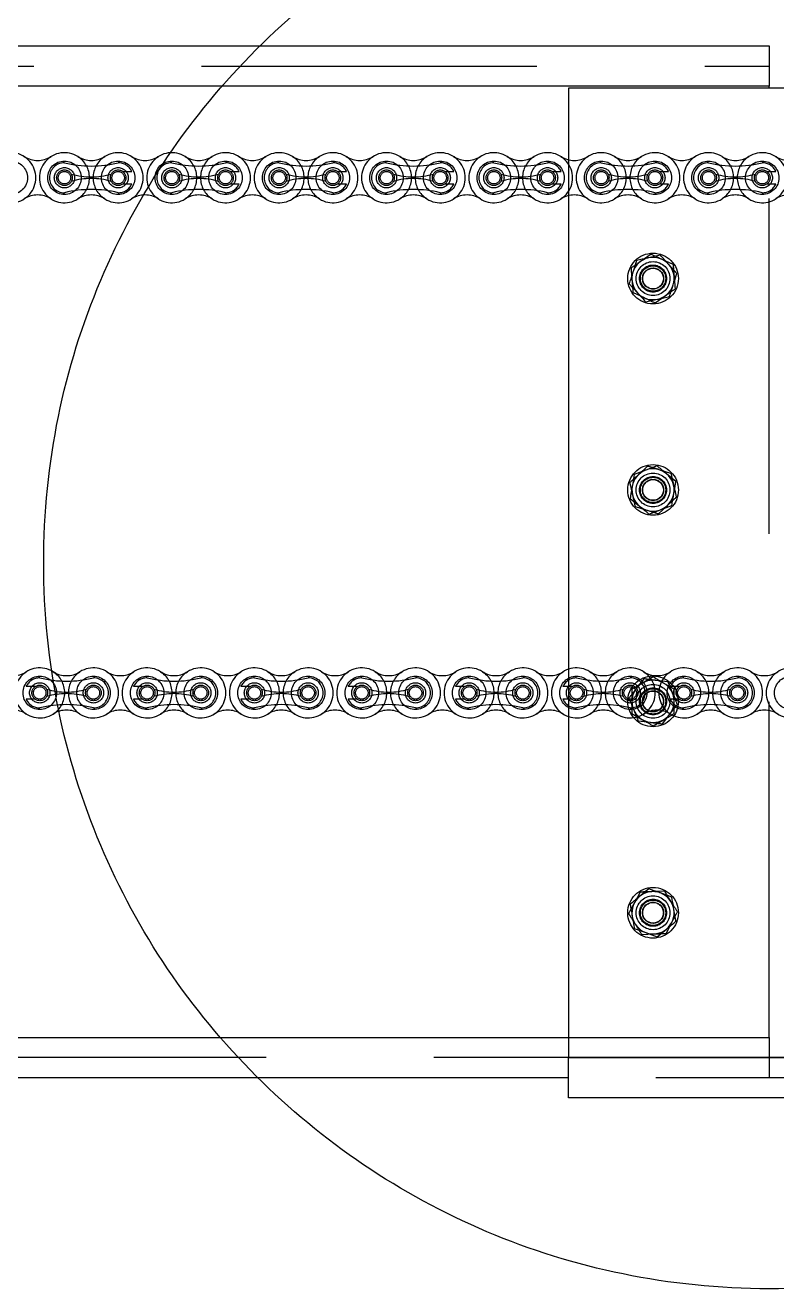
# Model space of a CAD drawing. Header units: metres. Extents: x 0 to 21025, y 0 to 14850.
# Drawn here: x 4029.5 to 4207.3, y 12992.8 to 13291.6 of the extents above; entities that cross this region are included whole.
import ezdxf

# ---------------------------------------------------------------- set-up
doc = ezdxf.new("R2010")
doc.units = ezdxf.units.M
doc.header["$LTSCALE"] = 25
doc.linetypes.add('HIDDEN2', pattern=[4.7625, 3.175, -1.5875])
doc.linetypes.add('PHANTOM', pattern=[63.5, 31.75, -6.35, 6.35, -6.35, 6.35, -6.35])
for name, color, linetype in [('SL4', 4, 'Continuous'), ('SRE', 2, 'PHANTOM'), ('ST1', 7, 'HIDDEN2')]:
    doc.layers.add(name, color=color, linetype=linetype)

msp = doc.modelspace()

# ---------------------------------------------------------------- linework, layer by layer
at = {"layer": 'SL4'}
for p, q in [((2880.564, 13286.681), (4205.539, 13286.681)), ((4205.539, 13286.681), (4205.539, 13277.156)), ((4205.539, 13277.156), (2880.564, 13277.156)), ((4158.039, 13276.681), (4158.039, 13047.444)), ((4258.039, 13276.681), (4158.039, 13276.681)), ((4205.539, 13276.681), (4205.539, 13277.156)), ((4179.801, 13237.179), (4176.979, 13236.568)), ((4183.681, 13232.905), (4181.741, 13235.042)), ((4172.397, 13230.458), (4174.337, 13228.32)), ((4176.278, 13226.183), (4179.099, 13226.795)), ((4179.012, 13187.372), (4176.305, 13186.371)), ((4183.454, 13183.684), (4181.233, 13185.528)), ((4172.624, 13179.678), (4174.845, 13177.834)), ((4177.066, 13175.99), (4179.774, 13176.992)), ((4178.039, 13137.455), (4175.539, 13136.011)), ((4183.039, 13134.568), (4180.539, 13136.011)), ((4173.039, 13128.794), (4175.539, 13127.351)), ((4178.039, 13125.908), (4180.539, 13127.351)), ((4177.066, 13087.372), (4174.845, 13085.528)), ((4182.481, 13085.369), (4179.774, 13086.371)), ((4173.597, 13077.993), (4176.305, 13076.992)), ((4179.012, 13075.99), (4181.233, 13077.834)), ((2928.064, 13052.206), (4158.039, 13052.206)), ((4258.039, 13047.444), (4158.039, 13047.444)), ((4158.039, 13037.919), (4158.039, 13047.444)), ((4158.039, 13042.681), (2928.064, 13042.681)), ((4258.039, 13037.919), (4158.039, 13037.919))]:
    msp.add_line(p, q, dxfattribs=at)
for centre, start, end in [((4178.039, 13231.681), 102.23656, 162.23656), ((4178.039, 13231.681), 42.23656, 102.23656), ((4178.039, 13231.681), 342.23656, 42.23656), ((4178.039, 13231.681), 162.23656, 222.23656), ((4178.039, 13231.681), 282.23656, 342.23656), ((4178.039, 13231.681), 222.23656, 282.23656), ((4178.039, 13181.681), 110.29785, 170.29785), ((4178.039, 13181.681), 50.29785, 110.29785), ((4178.039, 13181.681), 350.29785, 50.29785), ((4178.039, 13181.681), 170.29785, 230.29785), ((4178.039, 13181.681), 290.29785, 350.29785), ((4178.039, 13181.681), 230.29785, 290.29785), ((4178.039, 13131.681), 60, 120), ((4178.039, 13131.681), 120, 180), ((4178.039, 13131.681), 0, 60), ((4178.039, 13131.681), 180, 240), ((4178.039, 13131.681), 300, 0), ((4178.039, 13131.681), 240, 300), ((4178.039, 13081.681), 129.70215, 189.70215), ((4178.039, 13081.681), 69.70215, 129.70215), ((4178.039, 13081.681), 9.70215, 69.70215), ((4178.039, 13081.681), 309.70215, 9.70215), ((4178.039, 13081.681), 189.70215, 249.70215), ((4178.039, 13081.681), 249.70215, 309.70215)]:
    msp.add_arc(centre, 5, start, end, dxfattribs=at)
for points, knots in [([(4174.158, 13235.956), (4173.935, 13235.259), (4173.645, 13234.353), (4173.347, 13233.422), (4173.278, 13233.207)], [0, 0, 0, 0, 0.7681507, 1, 1, 1, 1]), ([(4176.979, 13236.568), (4176.913, 13236.553), (4175.96, 13236.346), (4175.026, 13236.144), (4174.158, 13235.956)], [0, 0, 0, 0, 0.0702006, 1, 1, 1, 1]), ([(4181.741, 13235.042), (4181.695, 13235.093), (4181.04, 13235.815), (4180.398, 13236.522), (4179.801, 13237.179)], [0, 0, 0, 0, 0.07020058, 1, 1, 1, 1]), ([(4173.278, 13233.207), (4173.042, 13232.472), (4172.744, 13231.542), (4172.457, 13230.646), (4172.397, 13230.458)], [0, 0, 0, 0, 0.7889992, 1, 1, 1, 1]), ([(4182.801, 13230.156), (4182.87, 13230.371), (4183.168, 13231.302), (4183.458, 13232.208), (4183.681, 13232.905)], [0, 0, 0, 0, 0.23184927, 1, 1, 1, 1]), ([(4181.92, 13227.407), (4181.981, 13227.596), (4182.267, 13228.491), (4182.566, 13229.421), (4182.801, 13230.156)], [0, 0, 0, 0, 0.21100076, 1, 1, 1, 1]), ([(4174.337, 13228.32), (4174.383, 13228.27), (4175.039, 13227.548), (4175.681, 13226.841), (4176.278, 13226.183)], [0, 0, 0, 0, 0.0702006, 1, 1, 1, 1]), ([(4179.099, 13226.795), (4179.166, 13226.809), (4180.118, 13227.016), (4181.052, 13227.218), (4181.92, 13227.407)], [0, 0, 0, 0, 0.0702006, 1, 1, 1, 1]), ([(4181.233, 13185.528), (4181.18, 13185.572), (4180.43, 13186.195), (4179.696, 13186.805), (4179.012, 13187.372)], [0, 0, 0, 0, 0.0702006, 1, 1, 1, 1]), ([(4173.597, 13185.369), (4173.474, 13184.648), (4173.313, 13183.71), (4173.149, 13182.747), (4173.111, 13182.524)], [0, 0, 0, 0, 0.7681507, 1, 1, 1, 1]), ([(4176.305, 13186.371), (4176.24, 13186.347), (4175.326, 13186.009), (4174.43, 13185.677), (4173.597, 13185.369)], [0, 0, 0, 0, 0.0702006, 1, 1, 1, 1]), ([(4173.111, 13182.524), (4172.981, 13181.764), (4172.816, 13180.8), (4172.658, 13179.874), (4172.624, 13179.678)], [0, 0, 0, 0, 0.7889992, 1, 1, 1, 1]), ([(4182.968, 13180.839), (4183.006, 13181.062), (4183.17, 13182.025), (4183.331, 13182.963), (4183.454, 13183.684)], [0, 0, 0, 0, 0.2318493, 1, 1, 1, 1]), ([(4179.774, 13176.992), (4179.838, 13177.015), (4180.752, 13177.354), (4181.648, 13177.685), (4182.481, 13177.993)], [0, 0, 0, 0, 0.0702006, 1, 1, 1, 1]), ([(4182.481, 13177.993), (4182.515, 13178.189), (4182.673, 13179.115), (4182.838, 13180.078), (4182.968, 13180.839)], [0, 0, 0, 0, 0.2110008, 1, 1, 1, 1]), ([(4174.845, 13177.834), (4174.898, 13177.791), (4175.648, 13177.168), (4176.383, 13176.558), (4177.066, 13175.99)], [0, 0, 0, 0, 0.07020058, 1, 1, 1, 1]), ([(4180.539, 13136.011), (4180.48, 13136.046), (4179.636, 13136.533), (4178.808, 13137.011), (4178.039, 13137.455)], [0, 0, 0, 0, 0.0702006, 1, 1, 1, 1]), ([(4175.539, 13136.011), (4175.48, 13135.977), (4174.636, 13135.49), (4173.808, 13135.012), (4173.039, 13134.568)], [0, 0, 0, 0, 0.0702006, 1, 1, 1, 1]), ([(4173.039, 13134.568), (4173.039, 13133.837), (4173.039, 13132.884), (4173.039, 13131.908), (4173.039, 13131.681)], [0, 0, 0, 0, 0.76815073, 1, 1, 1, 1]), ([(4183.039, 13131.681), (4183.039, 13131.908), (4183.039, 13132.884), (4183.039, 13133.837), (4183.039, 13134.568)], [0, 0, 0, 0, 0.2318493, 1, 1, 1, 1]), ([(4173.039, 13131.681), (4173.039, 13130.91), (4173.039, 13129.933), (4173.039, 13128.993), (4173.039, 13128.794)], [0, 0, 0, 0, 0.78899924, 1, 1, 1, 1]), ([(4183.039, 13128.794), (4183.039, 13128.993), (4183.039, 13129.933), (4183.039, 13130.91), (4183.039, 13131.681)], [0, 0, 0, 0, 0.2110008, 1, 1, 1, 1]), ([(4175.539, 13127.351), (4175.598, 13127.317), (4176.443, 13126.829), (4177.27, 13126.352), (4178.039, 13125.908)], [0, 0, 0, 0, 0.0702006, 1, 1, 1, 1]), ([(4180.539, 13127.351), (4180.598, 13127.385), (4181.443, 13127.873), (4182.27, 13128.35), (4183.039, 13128.794)], [0, 0, 0, 0, 0.0702006, 1, 1, 1, 1]), ([(4174.845, 13085.528), (4174.793, 13085.484), (4174.043, 13084.862), (4173.308, 13084.251), (4172.624, 13083.684)], [0, 0, 0, 0, 0.0702006, 1, 1, 1, 1]), ([(4179.774, 13086.371), (4179.709, 13086.394), (4178.795, 13086.733), (4177.899, 13087.064), (4177.066, 13087.372)], [0, 0, 0, 0, 0.0702006, 1, 1, 1, 1]), ([(4182.968, 13082.524), (4182.929, 13082.747), (4182.765, 13083.71), (4182.604, 13084.648), (4182.481, 13085.369)], [0, 0, 0, 0, 0.23184927, 1, 1, 1, 1]), ([(4172.624, 13083.684), (4172.747, 13082.963), (4172.908, 13082.025), (4173.073, 13081.062), (4173.111, 13080.839)], [0, 0, 0, 0, 0.7681507, 1, 1, 1, 1]), ([(4183.454, 13079.678), (4183.421, 13079.874), (4183.262, 13080.8), (4183.098, 13081.764), (4182.968, 13082.524)], [0, 0, 0, 0, 0.21100076, 1, 1, 1, 1]), ([(4173.111, 13080.839), (4173.241, 13080.078), (4173.405, 13079.115), (4173.564, 13078.189), (4173.597, 13077.993)], [0, 0, 0, 0, 0.7889992, 1, 1, 1, 1]), ([(4181.233, 13077.834), (4181.286, 13077.878), (4182.036, 13078.501), (4182.771, 13079.111), (4183.454, 13079.678)], [0, 0, 0, 0, 0.0702006, 1, 1, 1, 1]), ([(4176.305, 13076.992), (4176.369, 13076.968), (4177.283, 13076.63), (4178.179, 13076.298), (4179.012, 13075.99)], [0, 0, 0, 0, 0.0702006, 1, 1, 1, 1])]:
    msp.add_open_spline(points, degree=3, knots=knots, dxfattribs=at)
at = {"layer": 'SRE'}
msp.add_circle((4205.539, 13164.444), 171.679, dxfattribs=at)
at = {"layer": 'ST1'}
for p, q in [((2880.564, 13281.919), (4205.539, 13281.919)), ((4205.539, 13277.156), (2880.564, 13277.156)), ((4205.539, 13052.206), (4205.539, 13276.681)), ((4052.585, 13256.997), (4054.709, 13256.997)), ((4077.985, 13256.997), (4080.108, 13256.997)), ((4103.385, 13256.997), (4105.508, 13256.997)), ((4128.785, 13256.997), (4130.908, 13256.997)), ((4154.185, 13256.997), (4156.308, 13256.997)), ((4179.585, 13256.997), (4181.708, 13256.997)), ((4204.985, 13256.997), (4207.108, 13256.997)), ((4052.585, 13254.045), (4054.709, 13254.045)), ((4077.985, 13254.045), (4080.108, 13254.045)), ((4103.385, 13254.045), (4105.508, 13254.045)), ((4128.785, 13254.045), (4130.908, 13254.045)), ((4154.185, 13254.045), (4156.308, 13254.045)), ((4179.585, 13254.045), (4181.708, 13254.045)), ((4204.985, 13254.045), (4207.108, 13254.045)), ((4177.56, 13237.435), (4175.189, 13235.789)), ((4182.782, 13234.973), (4180.171, 13236.204)), ((4173.296, 13228.39), (4175.907, 13227.159)), ((4178.518, 13225.928), (4180.89, 13227.573)), ((4176.758, 13187.311), (4174.641, 13185.349)), ((4182.274, 13185.605), (4179.516, 13186.458)), ((4179.32, 13176.052), (4181.438, 13178.014)), ((4173.804, 13177.757), (4176.562, 13176.904)), ((4175.828, 13137.014), (4174.071, 13134.723)), ((4181.552, 13136.263), (4178.69, 13136.639)), ((4031.823, 13135.162), (4029.699, 13135.162)), ((4057.223, 13135.162), (4055.099, 13135.162)), ((4082.623, 13135.162), (4080.499, 13135.162)), ((4108.023, 13135.162), (4105.899, 13135.162)), ((4133.423, 13135.162), (4131.299, 13135.162)), ((4158.823, 13135.162), (4156.699, 13135.162)), ((4184.223, 13135.162), (4182.099, 13135.162)), ((4031.823, 13132.21), (4029.699, 13132.21)), ((4057.223, 13132.21), (4055.099, 13132.21)), ((4082.623, 13132.21), (4080.499, 13132.21)), ((4108.023, 13132.21), (4105.899, 13132.21)), ((4133.423, 13132.21), (4131.299, 13132.21)), ((4158.823, 13132.21), (4156.699, 13132.21)), ((4184.223, 13132.21), (4182.099, 13132.21)), ((4174.526, 13127.099), (4177.388, 13126.724)), ((4180.251, 13126.348), (4182.007, 13128.639)), ((4174.96, 13086.565), (4173.615, 13084.011)), ((4180.73, 13086.789), (4177.845, 13086.677)), ((4181.118, 13076.797), (4182.463, 13079.351)), ((4175.349, 13076.573), (4178.233, 13076.685)), ((2880.564, 13052.206), (4205.539, 13052.206)), ((4158.039, 13052.206), (4205.539, 13052.206)), ((4205.539, 13052.206), (4205.539, 13042.681)), ((4205.539, 13047.444), (2880.564, 13047.444)), ((4158.039, 13047.444), (4258.039, 13047.444)), ((4210.539, 13047.444), (4205.539, 13047.444)), ((4258.039, 13042.681), (4158.039, 13042.681))]:
    msp.add_line(p, q, dxfattribs=at)
for centre, radius in [((4026.078, 13255.521), 3.96), ((4038.778, 13255.521), 3.96), ((4051.478, 13255.521), 3.96), ((4064.178, 13255.521), 3.96), ((4076.878, 13255.521), 3.96), ((4089.578, 13255.521), 3.96), ((4102.278, 13255.521), 3.96), ((4114.978, 13255.521), 3.96), ((4127.678, 13255.521), 3.96), ((4140.378, 13255.521), 3.96), ((4153.078, 13255.521), 3.96), ((4165.778, 13255.521), 3.96), ((4178.478, 13255.521), 3.96), ((4191.178, 13255.521), 3.96), ((4203.878, 13255.521), 3.96), ((4038.778, 13255.521), 2.399), ((4038.778, 13255.521), 1.845), ((4038.778, 13255.521), 1.476), ((4051.478, 13255.521), 2.398), ((4051.478, 13255.521), 1.845), ((4051.478, 13255.521), 1.476), ((4064.178, 13255.521), 2.399), ((4064.178, 13255.521), 1.845), ((4064.178, 13255.521), 1.476), ((4076.878, 13255.521), 2.398), ((4076.878, 13255.521), 1.845), ((4076.878, 13255.521), 1.476), ((4089.578, 13255.521), 2.399), ((4089.578, 13255.521), 1.845), ((4089.578, 13255.521), 1.476), ((4102.278, 13255.521), 2.398), ((4102.278, 13255.521), 1.845), ((4102.278, 13255.521), 1.476), ((4114.978, 13255.521), 2.398), ((4114.978, 13255.521), 1.845), ((4114.978, 13255.521), 1.476), ((4127.678, 13255.521), 2.398), ((4127.678, 13255.521), 1.845), ((4127.678, 13255.521), 1.476), ((4140.378, 13255.521), 2.398), ((4140.378, 13255.521), 1.845), ((4140.378, 13255.521), 1.476), ((4153.078, 13255.521), 2.398), ((4153.078, 13255.521), 1.845), ((4153.078, 13255.521), 1.476), ((4165.778, 13255.521), 2.399), ((4165.778, 13255.521), 1.845), ((4165.778, 13255.521), 1.476), ((4178.478, 13255.521), 2.399), ((4178.478, 13255.521), 1.845), ((4178.478, 13255.521), 1.476), ((4191.178, 13255.521), 2.399), ((4191.178, 13255.521), 1.845), ((4191.178, 13255.521), 1.476), ((4203.878, 13255.521), 2.399), ((4203.878, 13255.521), 1.845), ((4203.878, 13255.521), 1.476), ((4178.039, 13231.681), 6), ((4178.039, 13231.681), 4), ((4178.039, 13231.681), 3.2), ((4178.039, 13231.681), 3), ((4178.039, 13231.681), 2.5), ((4178.039, 13231.681), 2.446), ((4178.039, 13181.681), 6), ((4178.039, 13181.681), 4), ((4178.039, 13181.681), 3.2), ((4178.039, 13181.681), 3), ((4178.039, 13181.681), 2.5), ((4178.039, 13181.681), 2.446), ((4032.93, 13133.686), 3.96), ((4032.93, 13133.686), 2.398), ((4045.63, 13133.686), 3.96), ((4045.63, 13133.686), 2.399), ((4058.33, 13133.686), 3.96), ((4058.33, 13133.686), 2.399), ((4071.03, 13133.686), 3.96), ((4071.03, 13133.686), 2.399), ((4083.73, 13133.686), 3.96), ((4083.73, 13133.686), 2.399), ((4096.43, 13133.686), 3.96), ((4096.43, 13133.686), 2.398), ((4109.13, 13133.686), 3.96), ((4109.13, 13133.686), 2.398), ((4121.83, 13133.686), 3.96), ((4121.83, 13133.686), 2.398), ((4134.53, 13133.686), 3.96), ((4134.53, 13133.686), 2.398), ((4147.23, 13133.686), 3.96), ((4147.23, 13133.686), 2.398), ((4159.93, 13133.686), 3.96), ((4159.93, 13133.686), 2.399), ((4172.63, 13133.686), 3.96), ((4172.63, 13133.686), 2.399), ((4178.039, 13131.681), 6), ((4185.33, 13133.686), 3.96), ((4185.33, 13133.686), 2.399), ((4198.03, 13133.686), 3.96), ((4198.03, 13133.686), 2.398), ((4210.729, 13133.686), 3.96), ((4032.93, 13133.686), 1.845), ((4032.93, 13133.686), 1.476), ((4045.63, 13133.686), 1.845), ((4045.63, 13133.686), 1.476), ((4058.33, 13133.686), 1.845), ((4058.33, 13133.686), 1.476), ((4071.03, 13133.686), 1.845), ((4071.03, 13133.686), 1.476), ((4083.73, 13133.686), 1.845), ((4083.73, 13133.686), 1.476), ((4096.43, 13133.686), 1.845), ((4096.43, 13133.686), 1.476), ((4109.13, 13133.686), 1.845), ((4109.13, 13133.686), 1.476), ((4121.83, 13133.686), 1.845), ((4121.83, 13133.686), 1.476), ((4134.53, 13133.686), 1.845), ((4134.53, 13133.686), 1.476), ((4147.23, 13133.686), 1.845), ((4147.23, 13133.686), 1.476), ((4159.93, 13133.686), 1.845), ((4159.93, 13133.686), 1.476), ((4172.63, 13133.686), 1.845), ((4172.63, 13133.686), 1.476), ((4178.039, 13131.681), 4), ((4178.039, 13131.681), 3.2), ((4178.039, 13131.681), 3), ((4178.039, 13131.681), 2.5), ((4178.039, 13131.681), 2.445), ((4185.33, 13133.686), 1.845), ((4185.33, 13133.686), 1.476), ((4198.03, 13133.686), 1.845), ((4198.03, 13133.686), 1.476), ((4178.039, 13081.681), 6), ((4178.039, 13081.681), 4), ((4178.039, 13081.681), 3.2), ((4178.039, 13081.681), 3), ((4178.039, 13081.681), 2.5), ((4178.039, 13081.681), 2.445)]:
    msp.add_circle(centre, radius, dxfattribs=at)
for centre, radius, start, end in [((4026.078, 13255.521), 5.92, 237.56669, 122.43331), ((4032.428, 13265.514), 5.92, 237.56669, 302.43331), ((4038.778, 13255.521), 5.92, 57.56669, 302.43331), ((4038.778, 13255.521), 3.552, 90, 270), ((4045.128, 13284.618), 26.322, 256.04015, 283.95985), ((4045.128, 13265.514), 5.92, 237.56669, 302.43331), ((4038.778, 13255.521), 5.92, 302.43324, 57.56676), ((4051.478, 13255.521), 5.92, 122.43324, 237.56676), ((4051.478, 13255.521), 5.92, 237.56669, 122.43331), ((4051.478, 13255.521), 3.552, 24.55336, 90), ((4057.828, 13265.514), 5.92, 237.56669, 302.43331), ((4064.178, 13255.521), 5.92, 57.56669, 302.43331), ((4064.178, 13255.521), 3.552, 90, 270), ((4070.528, 13284.618), 26.322, 256.04015, 283.95985), ((4070.528, 13265.514), 5.92, 237.56669, 302.43331), ((4064.178, 13255.521), 5.92, 302.43324, 57.56676), ((4076.878, 13255.521), 5.92, 122.43324, 237.56676), ((4076.878, 13255.521), 5.92, 237.56669, 122.43331), ((4076.878, 13255.521), 3.552, 24.55336, 90), ((4083.228, 13265.514), 5.92, 237.56669, 302.43331), ((4089.578, 13255.521), 5.92, 57.56669, 302.43331), ((4089.578, 13255.521), 3.552, 90, 270), ((4095.928, 13284.618), 26.322, 256.04015, 283.95985), ((4095.928, 13265.514), 5.92, 237.56669, 302.43331), ((4089.578, 13255.521), 5.92, 302.43324, 57.56676), ((4102.278, 13255.521), 5.92, 122.43324, 237.56676), ((4102.278, 13255.521), 5.92, 237.56669, 122.43331), ((4102.278, 13255.521), 3.552, 24.55336, 90), ((4108.628, 13265.514), 5.92, 237.56669, 302.43331), ((4114.978, 13255.521), 5.92, 57.56669, 302.43331), ((4114.978, 13255.521), 3.552, 90, 270), ((4121.328, 13284.618), 26.322, 256.04015, 283.95985), ((4121.328, 13265.514), 5.92, 237.56669, 302.43331), ((4114.978, 13255.521), 5.92, 302.43324, 57.56676), ((4127.678, 13255.521), 5.92, 122.43324, 237.56676), ((4127.678, 13255.521), 5.92, 237.56669, 122.43331), ((4127.678, 13255.521), 3.552, 24.55336, 90), ((4134.028, 13265.514), 5.92, 237.56669, 302.43331), ((4140.378, 13255.521), 5.92, 57.56669, 302.43331), ((4140.378, 13255.521), 3.552, 90, 270), ((4146.728, 13284.618), 26.322, 256.04015, 283.95985), ((4146.728, 13265.514), 5.92, 237.56669, 302.43331), ((4140.378, 13255.521), 5.92, 302.43324, 57.56676), ((4153.078, 13255.521), 5.92, 122.43324, 237.56676), ((4153.078, 13255.521), 5.92, 237.56669, 122.43331), ((4153.078, 13255.521), 3.552, 24.55336, 90), ((4159.428, 13265.514), 5.92, 237.56669, 302.43331), ((4165.778, 13255.521), 5.92, 57.56669, 302.43331), ((4165.778, 13255.521), 3.552, 90, 270), ((4172.128, 13284.618), 26.322, 256.04015, 283.95985), ((4172.128, 13265.514), 5.92, 237.56669, 302.43331), ((4165.778, 13255.521), 5.92, 302.43324, 57.56676), ((4178.478, 13255.521), 5.92, 122.43324, 237.56676), ((4178.478, 13255.521), 5.92, 237.56669, 122.43331), ((4178.478, 13255.521), 3.552, 24.55336, 90), ((4184.828, 13265.514), 5.92, 237.56669, 302.43331), ((4191.178, 13255.521), 5.92, 57.56669, 302.43331), ((4191.178, 13255.521), 3.552, 90, 270), ((4197.528, 13284.618), 26.322, 256.04015, 283.95985), ((4197.528, 13265.514), 5.92, 237.56669, 302.43331), ((4191.178, 13255.521), 5.92, 302.43324, 57.56676), ((4203.878, 13255.521), 5.92, 122.43324, 237.56676), ((4203.878, 13255.521), 5.92, 237.56669, 122.43331), ((4203.878, 13255.521), 3.552, 24.55336, 90), ((4210.228, 13265.514), 5.92, 237.56669, 302.43331), ((4045.128, 13271.874), 16.175, 252.993, 287.007), ((4070.528, 13271.874), 16.175, 252.993, 287.007), ((4095.928, 13271.874), 16.175, 252.993, 287.007), ((4121.328, 13271.874), 16.175, 252.993, 287.007), ((4146.728, 13271.874), 16.175, 252.993, 287.007), ((4172.128, 13271.874), 16.175, 252.993, 287.007), ((4197.528, 13271.874), 16.175, 252.993, 287.007), ((4045.128, 13226.424), 26.322, 76.04015, 103.95985), ((4045.128, 13239.169), 16.175, 72.993, 107.007), ((4051.478, 13255.521), 3.552, 270, 335.44664), ((4070.528, 13226.424), 26.322, 76.04015, 103.95985), ((4070.528, 13239.169), 16.175, 72.993, 107.007), ((4076.878, 13255.521), 3.552, 270, 335.44664), ((4095.928, 13226.424), 26.322, 76.04015, 103.95985), ((4095.928, 13239.169), 16.175, 72.993, 107.007), ((4102.278, 13255.521), 3.552, 270, 335.44664), ((4121.328, 13226.424), 26.322, 76.04015, 103.95985), ((4121.328, 13239.169), 16.175, 72.993, 107.007), ((4127.678, 13255.521), 3.552, 270, 335.44664), ((4146.728, 13226.424), 26.322, 76.04015, 103.95985), ((4146.728, 13239.169), 16.175, 72.993, 107.007), ((4153.078, 13255.521), 3.552, 270, 335.44664), ((4172.128, 13226.424), 26.322, 76.04015, 103.95985), ((4172.128, 13239.169), 16.175, 72.993, 107.007), ((4178.478, 13255.521), 3.552, 270, 335.44664), ((4197.528, 13226.424), 26.322, 76.04015, 103.95985), ((4197.528, 13239.169), 16.175, 72.993, 107.007), ((4203.878, 13255.521), 3.552, 270, 335.44664), ((4032.428, 13245.528), 5.92, 57.56669, 122.43331), ((4045.128, 13245.528), 5.92, 57.56669, 122.43331), ((4057.828, 13245.528), 5.92, 57.56669, 122.43331), ((4070.528, 13245.528), 5.92, 57.56669, 122.43331), ((4083.228, 13245.528), 5.92, 57.56669, 122.43331), ((4095.928, 13245.528), 5.92, 57.56669, 122.43331), ((4108.628, 13245.528), 5.92, 57.56669, 122.43331), ((4121.328, 13245.528), 5.92, 57.56669, 122.43331), ((4134.028, 13245.528), 5.92, 57.56669, 122.43331), ((4146.728, 13245.528), 5.92, 57.56669, 122.43331), ((4159.428, 13245.528), 5.92, 57.56669, 122.43331), ((4172.128, 13245.528), 5.92, 57.56669, 122.43331), ((4184.828, 13245.528), 5.92, 57.56669, 122.43331), ((4197.528, 13245.528), 5.92, 57.56669, 122.43331), ((4210.228, 13245.528), 5.92, 57.56669, 122.43331), ((4032.93, 13133.686), 5.92, 57.56669, 302.43331), ((4045.63, 13133.686), 5.92, 237.56669, 122.43331), ((4058.33, 13133.686), 5.92, 57.56669, 302.43331), ((4071.03, 13133.686), 5.92, 237.56669, 122.43331), ((4083.73, 13133.686), 5.92, 57.56669, 302.43331), ((4096.43, 13133.686), 5.92, 237.56669, 122.43331), ((4109.13, 13133.686), 5.92, 57.56669, 302.43331), ((4121.83, 13133.686), 5.92, 237.56669, 122.43331), ((4134.53, 13133.686), 5.92, 57.56669, 302.43331), ((4147.23, 13133.686), 5.92, 237.56669, 122.43331), ((4159.93, 13133.686), 5.92, 57.56669, 302.43331), ((4172.63, 13133.686), 5.92, 237.56669, 122.43331), ((4185.33, 13133.686), 5.92, 57.56669, 302.43331), ((4198.03, 13133.686), 5.92, 237.56669, 122.43331), ((4210.729, 13133.686), 5.92, 57.56669, 302.43331), ((4026.58, 13143.679), 5.92, 237.56669, 302.43331), ((4032.93, 13133.686), 3.552, 90, 155.44664), ((4039.28, 13162.783), 26.322, 256.04015, 283.95985), ((4039.28, 13143.679), 5.92, 237.56669, 302.43331), ((4032.93, 13133.686), 5.92, 302.43324, 57.56676), ((4045.63, 13133.686), 5.92, 122.43324, 237.56676), ((4045.63, 13133.686), 3.552, 270, 90), ((4051.98, 13143.679), 5.92, 237.56669, 302.43331), ((4058.33, 13133.686), 3.552, 90, 155.44664), ((4064.68, 13162.783), 26.322, 256.04015, 283.95985), ((4064.68, 13143.679), 5.92, 237.56669, 302.43331), ((4058.33, 13133.686), 5.92, 302.43324, 57.56676), ((4071.03, 13133.686), 5.92, 122.43324, 237.56676), ((4071.03, 13133.686), 3.552, 270, 90), ((4077.38, 13143.679), 5.92, 237.56669, 302.43331), ((4083.73, 13133.686), 3.552, 90, 155.44664), ((4090.08, 13162.783), 26.322, 256.04015, 283.95985), ((4090.08, 13143.679), 5.92, 237.56669, 302.43331), ((4083.73, 13133.686), 5.92, 302.43324, 57.56676), ((4096.43, 13133.686), 5.92, 122.43324, 237.56676), ((4096.43, 13133.686), 3.552, 270, 90), ((4102.78, 13143.679), 5.92, 237.56669, 302.43331), ((4109.13, 13133.686), 3.552, 90, 155.44664), ((4115.48, 13162.783), 26.322, 256.04015, 283.95985), ((4115.48, 13143.679), 5.92, 237.56669, 302.43331), ((4109.13, 13133.686), 5.92, 302.43324, 57.56676), ((4121.83, 13133.686), 5.92, 122.43324, 237.56676), ((4121.83, 13133.686), 3.552, 270, 90), ((4128.18, 13143.679), 5.92, 237.56669, 302.43331), ((4134.53, 13133.686), 3.552, 90, 155.44664), ((4140.88, 13162.783), 26.322, 256.04015, 283.95985), ((4140.88, 13143.679), 5.92, 237.56669, 302.43331), ((4134.53, 13133.686), 5.92, 302.43324, 57.56676), ((4147.23, 13133.686), 5.92, 122.43324, 237.56676), ((4147.23, 13133.686), 3.552, 270, 90), ((4153.58, 13143.679), 5.92, 237.56669, 302.43331), ((4159.93, 13133.686), 3.552, 90, 155.44664), ((4166.28, 13162.783), 26.322, 256.04015, 283.95985), ((4166.28, 13143.679), 5.92, 237.56669, 302.43331), ((4159.93, 13133.686), 5.92, 302.43324, 57.56676), ((4172.63, 13133.686), 5.92, 122.43324, 237.56672), ((4172.63, 13133.686), 3.552, 270, 90), ((4178.98, 13143.679), 5.92, 237.56669, 302.43331), ((4185.33, 13133.686), 3.552, 90, 155.44664), ((4191.68, 13162.783), 26.322, 256.04015, 283.95985), ((4191.68, 13143.679), 5.92, 237.56669, 302.43331), ((4185.33, 13133.686), 5.92, 302.43324, 57.56676), ((4198.03, 13133.686), 5.92, 122.43324, 237.56676), ((4198.03, 13133.686), 3.552, 270, 90), ((4204.38, 13143.679), 5.92, 237.56669, 302.43331), ((4039.28, 13150.039), 16.175, 252.993, 287.007), ((4039.28, 13117.334), 16.175, 72.993, 107.007), ((4064.68, 13150.039), 16.175, 252.993, 287.007), ((4064.68, 13117.334), 16.175, 72.993, 107.007), ((4090.08, 13150.039), 16.175, 252.993, 287.007), ((4090.08, 13117.334), 16.175, 72.993, 107.007), ((4115.48, 13150.039), 16.175, 252.993, 287.007), ((4115.48, 13117.334), 16.175, 72.993, 107.007), ((4140.88, 13150.039), 16.175, 252.993, 287.007), ((4140.88, 13117.334), 16.175, 72.993, 107.007), ((4166.28, 13150.039), 16.175, 252.993, 287.007), ((4166.28, 13117.334), 16.175, 72.993, 107.007), ((4191.68, 13150.039), 16.175, 252.993, 287.007), ((4191.68, 13117.334), 16.175, 72.993, 107.007), ((4032.93, 13133.686), 3.552, 204.55336, 270), ((4039.28, 13104.589), 26.322, 76.04015, 103.95985), ((4058.33, 13133.686), 3.552, 204.55336, 270), ((4064.68, 13104.589), 26.322, 76.04015, 103.95985), ((4083.73, 13133.686), 3.552, 204.55336, 270), ((4090.08, 13104.589), 26.322, 76.04015, 103.95985), ((4109.13, 13133.686), 3.552, 204.55336, 270), ((4115.48, 13104.589), 26.322, 76.04015, 103.95985), ((4134.53, 13133.686), 3.552, 204.55336, 270), ((4140.88, 13104.589), 26.322, 76.04015, 103.95985), ((4159.93, 13133.686), 3.552, 204.55336, 270), ((4166.28, 13104.589), 26.322, 76.04015, 103.95985), ((4185.33, 13133.686), 3.552, 204.55336, 270), ((4191.68, 13104.589), 26.322, 76.04015, 103.95985), ((4026.58, 13123.693), 5.92, 57.56669, 122.43331), ((4039.28, 13123.693), 5.92, 57.56669, 122.43331), ((4051.98, 13123.693), 5.92, 57.56669, 122.43331), ((4064.68, 13123.693), 5.92, 57.56669, 122.43331), ((4077.38, 13123.693), 5.92, 57.56669, 122.43331), ((4090.08, 13123.693), 5.92, 57.56669, 122.43331), ((4102.78, 13123.693), 5.92, 57.56669, 122.43331), ((4115.48, 13123.693), 5.92, 57.56669, 122.43331), ((4128.18, 13123.693), 5.92, 57.56669, 122.43331), ((4140.88, 13123.693), 5.92, 57.56669, 122.43331), ((4153.58, 13123.693), 5.92, 57.56669, 122.43331), ((4166.28, 13123.693), 5.92, 57.56669, 122.43331), ((4178.98, 13123.693), 5.92, 57.56669, 122.43331), ((4191.68, 13123.693), 5.92, 57.56669, 122.43331), ((4204.38, 13123.693), 5.92, 57.56669, 122.43331)]:
    msp.add_arc(centre, radius, start, end, dxfattribs=at)
for points, knots in [([(4175.189, 13235.789), (4175.132, 13235.75), (4174.331, 13235.194), (4173.547, 13234.65), (4172.817, 13234.143)], [0, 0, 0, 0, 0.0702006, 1, 1, 1, 1]), ([(4180.171, 13236.204), (4180.109, 13236.233), (4179.228, 13236.649), (4178.364, 13237.056), (4177.56, 13237.435)], [0, 0, 0, 0, 0.0702006, 1, 1, 1, 1]), ([(4182.782, 13234.973), (4182.803, 13234.731), (4182.881, 13233.794), (4182.962, 13232.819), (4183.022, 13232.096)], [0, 0, 0, 0, 0.2575513, 1, 1, 1, 1]), ([(4172.817, 13234.143), (4172.837, 13233.902), (4172.915, 13232.964), (4172.996, 13231.99), (4173.056, 13231.266)], [0, 0, 0, 0, 0.2575513, 1, 1, 1, 1]), ([(4183.022, 13232.096), (4183.044, 13231.834), (4183.125, 13230.861), (4183.204, 13229.913), (4183.261, 13229.219)], [0, 0, 0, 0, 0.2686336, 1, 1, 1, 1]), ([(4173.056, 13231.266), (4173.078, 13231.005), (4173.159, 13230.031), (4173.238, 13229.083), (4173.296, 13228.39)], [0, 0, 0, 0, 0.2686336, 1, 1, 1, 1]), ([(4180.89, 13227.573), (4180.946, 13227.612), (4181.747, 13228.168), (4182.532, 13228.713), (4183.261, 13229.219)], [0, 0, 0, 0, 0.0702006, 1, 1, 1, 1]), ([(4175.907, 13227.159), (4175.969, 13227.129), (4176.851, 13226.714), (4177.715, 13226.306), (4178.518, 13225.928)], [0, 0, 0, 0, 0.0702006, 1, 1, 1, 1]), ([(4179.516, 13186.458), (4179.451, 13186.478), (4178.519, 13186.766), (4177.607, 13187.048), (4176.758, 13187.311)], [0, 0, 0, 0, 0.0702006, 1, 1, 1, 1]), ([(4174.641, 13185.349), (4174.59, 13185.302), (4173.875, 13184.64), (4173.175, 13183.99), (4172.523, 13183.386)], [0, 0, 0, 0, 0.0702006, 1, 1, 1, 1]), ([(4182.274, 13185.605), (4182.328, 13185.369), (4182.537, 13184.452), (4182.753, 13183.498), (4182.915, 13182.791)], [0, 0, 0, 0, 0.25755135, 1, 1, 1, 1]), ([(4172.523, 13183.386), (4172.577, 13183.15), (4172.786, 13182.233), (4173.003, 13181.279), (4173.164, 13180.572)], [0, 0, 0, 0, 0.2575513, 1, 1, 1, 1]), ([(4182.915, 13182.791), (4182.973, 13182.535), (4183.19, 13181.582), (4183.401, 13180.654), (4183.555, 13179.976)], [0, 0, 0, 0, 0.2686336, 1, 1, 1, 1]), ([(4173.164, 13180.572), (4173.222, 13180.316), (4173.439, 13179.363), (4173.65, 13178.435), (4173.804, 13177.757)], [0, 0, 0, 0, 0.26863361, 1, 1, 1, 1]), ([(4181.438, 13178.014), (4181.488, 13178.06), (4182.203, 13178.723), (4182.904, 13179.372), (4183.555, 13179.976)], [0, 0, 0, 0, 0.0702006, 1, 1, 1, 1]), ([(4176.562, 13176.904), (4176.628, 13176.884), (4177.559, 13176.596), (4178.472, 13176.314), (4179.32, 13176.052)], [0, 0, 0, 0, 0.0702006, 1, 1, 1, 1]), ([(4178.69, 13136.639), (4178.622, 13136.648), (4177.655, 13136.774), (4176.708, 13136.899), (4175.828, 13137.014)], [0, 0, 0, 0, 0.0702006, 1, 1, 1, 1]), ([(4181.552, 13136.263), (4181.645, 13136.039), (4182.005, 13135.17), (4182.38, 13134.267), (4182.658, 13133.596)], [0, 0, 0, 0, 0.2575513, 1, 1, 1, 1]), ([(4174.071, 13134.723), (4174.03, 13134.669), (4173.436, 13133.896), (4172.855, 13133.137), (4172.315, 13132.433)], [0, 0, 0, 0, 0.0702006, 1, 1, 1, 1]), ([(4182.658, 13133.596), (4182.758, 13133.354), (4183.133, 13132.451), (4183.497, 13131.573), (4183.764, 13130.93)], [0, 0, 0, 0, 0.26863361, 1, 1, 1, 1]), ([(4172.315, 13132.433), (4172.408, 13132.209), (4172.768, 13131.339), (4173.142, 13130.436), (4173.421, 13129.766)], [0, 0, 0, 0, 0.2575513, 1, 1, 1, 1]), ([(4182.007, 13128.639), (4182.049, 13128.693), (4182.642, 13129.467), (4183.223, 13130.225), (4183.764, 13130.93)], [0, 0, 0, 0, 0.0702006, 1, 1, 1, 1]), ([(4173.421, 13129.766), (4173.521, 13129.523), (4173.895, 13128.621), (4174.26, 13127.742), (4174.526, 13127.099)], [0, 0, 0, 0, 0.2686336, 1, 1, 1, 1]), ([(4177.388, 13126.724), (4177.456, 13126.715), (4178.423, 13126.588), (4179.37, 13126.464), (4180.251, 13126.348)], [0, 0, 0, 0, 0.0702006, 1, 1, 1, 1]), ([(4177.845, 13086.677), (4177.777, 13086.675), (4176.803, 13086.637), (4175.848, 13086.6), (4174.96, 13086.565)], [0, 0, 0, 0, 0.0702006, 1, 1, 1, 1]), ([(4180.73, 13086.789), (4180.859, 13086.584), (4181.361, 13085.788), (4181.882, 13084.961), (4182.269, 13084.347)], [0, 0, 0, 0, 0.2575513, 1, 1, 1, 1]), ([(4173.615, 13084.011), (4173.583, 13083.951), (4173.129, 13083.088), (4172.684, 13082.243), (4172.27, 13081.457)], [0, 0, 0, 0, 0.0702006, 1, 1, 1, 1]), ([(4182.269, 13084.347), (4182.409, 13084.125), (4182.93, 13083.299), (4183.437, 13082.494), (4183.808, 13081.905)], [0, 0, 0, 0, 0.26863361, 1, 1, 1, 1]), ([(4172.27, 13081.457), (4172.399, 13081.252), (4172.901, 13080.456), (4173.422, 13079.629), (4173.809, 13079.015)], [0, 0, 0, 0, 0.2575513, 1, 1, 1, 1]), ([(4182.463, 13079.351), (4182.495, 13079.412), (4182.949, 13080.274), (4183.394, 13081.119), (4183.808, 13081.905)], [0, 0, 0, 0, 0.0702006, 1, 1, 1, 1]), ([(4173.809, 13079.015), (4173.949, 13078.793), (4174.47, 13077.966), (4174.978, 13077.162), (4175.349, 13076.573)], [0, 0, 0, 0, 0.2686336, 1, 1, 1, 1]), ([(4178.233, 13076.685), (4178.302, 13076.688), (4179.276, 13076.725), (4180.23, 13076.763), (4181.118, 13076.797)], [0, 0, 0, 0, 0.0702006, 1, 1, 1, 1])]:
    msp.add_open_spline(points, degree=3, knots=knots, dxfattribs=at)

doc.saveas('drawing.dxf')
